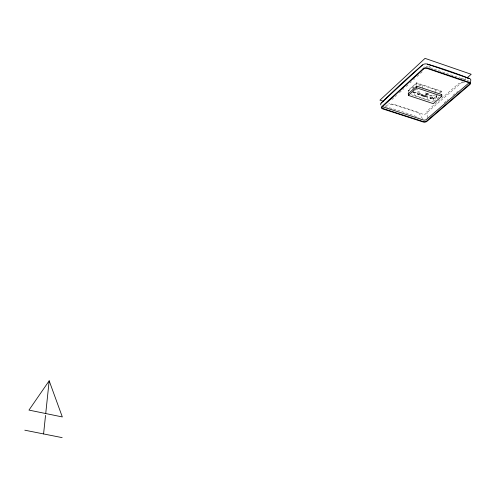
<?xml version="1.0" encoding="UTF-8"?>
<svg xmlns="http://www.w3.org/2000/svg" width="496" height="496" viewBox="0 0 496 496"><rect width="100%" height="100%" fill="white"/><g stroke="black" fill="none" stroke-linecap="round" stroke-linejoin="round"><path stroke-width="0.37" stroke-dasharray="2.48 1.86" d="M425.692 96.162L425.246 95.771L424.148 96.745L425.357 96.05M422.251 95.592L422.406 95.182L421.811 95.449M391.952 99.516L396.509 95.344M399.361 92.733L402.213 90.123M402.783 89.602L403.924 88.561M406.205 86.471L407.917 84.903M410.198 82.82L411.339 81.772M413.621 79.689L414.761 78.641M417.043 76.551L419.895 73.947M420.465 73.42L422.177 71.858M408.295 93.025L408.208 90.371L416.547 82.795L441.607 91.208L441.731 93.862M408.227 90.929L416.572 83.353L441.632 91.766L440.498 92.758M433.101 98.654L436.505 95.678M439.338 93.198L441.607 91.208M437.094 95.734L433.126 99.212L433.256 102.232M433.814 101.494L439.487 96.546M462.446 81.859L424.514 114.719L388.715 103.032M464.783 79.837L465.949 78.827M464.411 82.404L458.664 83.557L427.019 111.023L427.248 118.147M413.087 89.646L412.988 86.812L414.439 86.577M418.798 85.876L422.431 85.293L422.536 88.133M415.288 90.005L418.202 89.54M420.744 94.035L427.335 96.224L435.271 94.972M413.106 90.359L415.009 95.616L427.478 99.752L430.367 99.293M433.256 98.84L436.871 98.27L436.747 95.449M385.807 105.264L393.812 104.309L418.432 112.35L422.635 118.854A3.329 1.829 -3.8 0 0 423.696 119.065M460.939 78.517L465.527 78.511M411.246 94.693L433.244 101.99M416.349 92.572L414.885 92.082L415.009 95.616M408.208 90.371L409.671 90.861M413.335 92.076L416.993 93.298M420.658 94.513L428.711 97.191M412.622 92.392L416.28 93.608M420.676 95.071L428.73 97.749M428.73 65.844L430.032 67.561M412.988 86.812L413.466 88.127M435.612 91.462L434.955 89.497L435.073 92.33M435.99 95.654L436.871 98.27M427.335 96.224L427.478 99.752M416.547 82.795L416.677 86.403M385.132 106.522A552.885 435.649 67.7 0 1 418.271 117.23M444.106 102.945A2667.854 1333.081 64.4 0 1 446.425 100.924M447.008 100.421A2667.854 1333.081 64.4 0 1 448.179 99.411M452.885 95.399A2667.854 1333.081 64.4 0 1 455.849 92.907M456.444 92.405A2667.854 1333.081 64.4 0 1 457.634 91.413M469.352 81.437A2.35 1.327 -5.5 0 0 468.553 80.935L426.913 66.681A2.362 1.376 -4.5 0 0 423.596 67.227M430.218 96.057A1.283 0.719 -4.3 0 1 431.371 95.685A1.283 0.719 -4.3 0 1 432.425 96.038M425.723 92.461A1.283 0.725 -4.2 0 1 425.872 92.287M417.514 92.442A1.283 0.725 -3.9 0 1 418.853 91.512A1.283 0.725 -3.9 0 1 419.982 92.417M422.784 96.038C424.371 97.613 424.905 93.812 422.784 96.038M423.156 96.057L424.111 95.647L423.156 96.057M422.158 95.809L422.387 96.162L422.859 94.978L420.819 95.641L422.158 95.809"/><path stroke-width="0.74" d="M43.58 433.938L45.533 415.381M45.725 413.54L49.172 380.804L28.973 410.099L62.322 416.944L49.172 380.804M470.363 83.768L470.797 80.234A3.515 1.99 -5.6 0 0 469.352 78.511A589.167 451.267 66.4 0 0 427.434 64.127A3.54 2.058 -4.5 0 0 422.53 64.939L381.133 103.125A3.36 1.891 -2.7 0 0 380.99 105.022M408.313 93.725L416.671 86.161L441.762 94.562M441.769 94.804L441.837 96.243L433.312 103.658L408.369 95.399L416.727 87.848L416.677 86.403M467.114 77.816L471.2 74.276L425.041 58.367L379.948 100.167L383.6 101.358M469.098 82.776L426.374 119.486A2.226 1.221 -3.7 0 1 423.255 119.964L383.017 106.894A2.244 1.259 -2.7 0 1 382.199 106.423M467.821 78.511L469.352 78.511L427.434 64.127M24.8 430.193L62.155 437.633M416.727 87.848L441.837 96.243M408.301 93.248L408.369 95.399M381.133 103.125A2841.255 1358.085 66.6 0 1 422.53 64.939M423.131 68.69L381.734 106.677A2.852 1.6 -2.7 0 0 382.614 108.86L423.02 121.948A2.833 1.55 -3.7 0 0 426.944 121.353L469.817 84.624A2.988 1.686 -5.5 0 0 469.135 82.305L427.298 68.002A3.007 1.742 -4.5 0 0 423.131 68.69M423.665 68.938L382.354 106.82A2.244 1.259 -2.7 0 0 383.048 108.556L423.317 121.607A2.232 1.221 -3.7 0 0 426.436 121.136L469.191 84.475A2.35 1.327 -5.5 0 0 468.652 82.634L426.982 68.392A2.368 1.37 -4.5 0 0 423.665 68.938M430.615 98.53A1.283 0.719 -4.2 0 0 432.611 97.886A1.283 0.719 -4.2 0 0 430.782 97.278A1.283 0.719 -4.2 0 0 430.615 98.53M426.275 94.773A1.283 0.725 -4.2 0 0 428.277 94.122A1.283 0.725 -4.2 0 0 426.436 93.508A1.283 0.725 -4.2 0 0 426.275 94.773M418.109 94.37A1.283 0.725 -3.9 0 0 420.106 93.725A1.283 0.725 -3.9 0 0 418.258 93.112A1.283 0.725 -3.9 0 0 418.109 94.37"/></g></svg>
